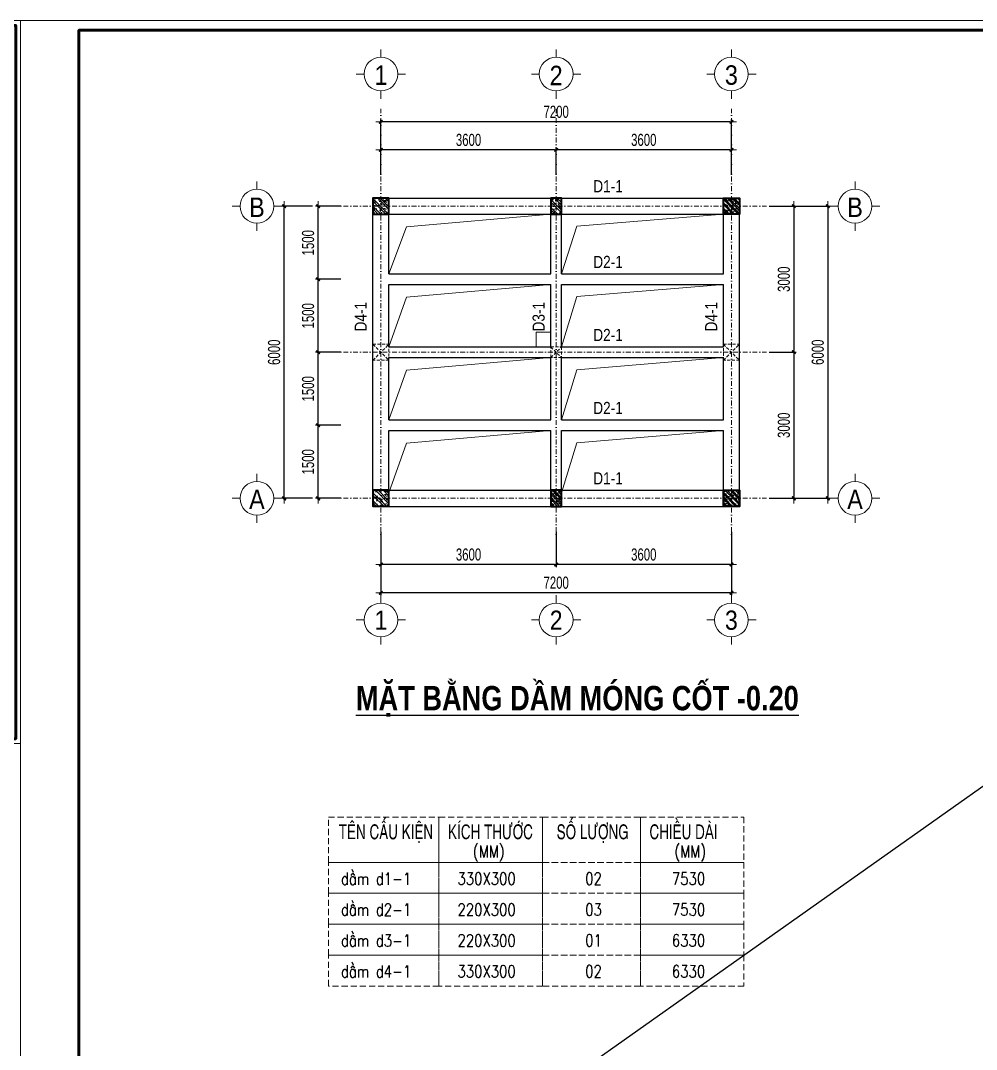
# Model space of a CAD drawing. Header units: millimetres. Extents: x -211129 to 461116, y -574633 to 115.
# Drawn here: x -57409 to -37772, y -552824 to -531691 of the extents above; entities that cross this region are included whole.
import ezdxf
from ezdxf.enums import TextEntityAlignment as Align

# ---------------------------------------------------------------- set-up
doc = ezdxf.new("R2010")
doc.units = ezdxf.units.MM
doc.header["$MEASUREMENT"] = 0
doc.header["$PDMODE"] = 32
doc.linetypes.add('DASHDOT', pattern=[1, 0.5, -0.25, 0, -0.25])
doc.linetypes.add('HIDDEN', pattern=[0.375, 0.25, -0.125])
doc.layers.get('Defpoints').update_dxf_attribs({"color": 1})
doc.layers.add('KCS_Plotter', color=11, linetype='Continuous', plot=False)
for name, color, linetype, lineweight in [('Khungten_LCDI', 7, 'Continuous', 5), ('LC Dim', 8, 'Continuous', 18), ('LC Hatch', 252, 'Continuous', 9), ('LC ISO', 153, 'Continuous', 13), ('LC MANH DUT', 35, 'HIDDEN', 5), ('LC Net dam2', 6, 'Continuous', 40), ('LC Net manh', 133, 'Continuous', 5), ('LC Net thay', 63, 'Continuous', 25), ('LC Net truc', 79, 'DASHDOT', 13), ('LC Text1', 3, 'Continuous', 20), ('LC Text2', 7, 'Continuous', 25)]:
    doc.layers.add(name, color=color, linetype=linetype, lineweight=lineweight)
doc.styles.add('HOATBIF', font='hoatbif.shx', dxfattribs={"width": 0.7})
doc.styles.add('Khungten', font='VHAVAN.TTF', dxfattribs={"width": 0.9, "height": 5000})
doc.styles.add('LC 1', font='VHAVANB.TTF')
doc.styles.add('LC 2', font='VHARIALN.TTF', dxfattribs={"width": 0.7})
doc.styles.add('LC 3', font='vnsimli.shx', dxfattribs={"width": 0.75})
doc.styles.add('LC3', font='VHARIALB.TTF', dxfattribs={"width": 0.8})
doc.styles.add('T2', font='VHARIAL.TTF', dxfattribs={"width": 0.8})
doc.styles.add('Title', font='VHBLACK.TTF', dxfattribs={"width": 0.8})
doc.dimstyles.new('1-100', dxfattribs={"dimscale": 100, "dimtxt": 2.5, "dimasz": 0.35, "dimexe": 0.5, "dimexo": 0, "dimgap": 0.8, "dimtad": 1, "dimdec": 0, "dimzin": 0, "dimdsep": 46, "dimtxsty": 'HOATBIF', "dimblk1": 'DOT', "dimblk2": 'DOT', "dimsah": 1, "dimcen": -1, "dimdle": 1, "dimclrd": 256, "dimclre": 256, "dimclrt": 4, "dimadec": 3, "dimazin": 2, "dimtfac": 0.333333, "dimtdec": 0, "dimtix": 1, "dimtmove": 2, "dimatfit": 3, "dimldrblk": 'DOT', "dimfxl": 1, "dimtvp": 0.833333, "dimtolj": 1, "dimtzin": 0, "dimarcsym": 0})
pattern_1 = [(140, (4954.18, -459194.11), (12.55043, 143.45204), [15, -165]), (85, (4954.18, -459194.11), (-150.43843, -27.75027), [12, -132]), (190.4514, (4955.23, -459182.16), (-137.8879, 115.70188), [12.74804, -140.22842]), (136.1842, (4914.18, -459194.11), (33.1038, 213.4482), [22.5, -247.5]), (186.6356, (4916.94, -459176.32), (-194.82357, 186.93254), [19.12206, -210.3426]), (81.1842, (4914.18, -459194.11), (-194.8237, 186.9324), [18, -198]), (111, (4924.18, -459174.11), (80.52378, 119.38141), [15, -165]), (56, (4924.18, -459174.11), (-145.03, 48.66307), [12, -132]), (161.4514, (4930.89, -459164.16), (-64.5061, 168.04453), [12.74804, -140.22842]), (127.5, (4954.18, -459194.11), (-66.57877, 2.43197), [0, -130.4, 0, -134, 0, -132.5]), (97.5, (4954.18, -459194.11), (-78.88234, 52.61391), [0, -76.4, 0, -127.4, 0, -50.5]), (57.5, (4954.18, -459238.71), (4.510974, 106.764487), [0, -50, 0, -156, 0, -207]), (47.5, (4954.18, -459258.71), (-20.021, 116.63723), [0, -65, 0, -103.6, 0, -147]), (135, (4954.18, -459194.11), (-53.03301, -53.03301), []), (135, (4954.18, -459158.756), (-53.03301, -53.03301), [])]

# ---------------------------------------------------------------- blocks, each defined once
blk = doc.blocks.new('DOT')
at = {"layer": 'LC Dim'}
blk.add_line((-3, 0), (3, 0), dxfattribs=at)
at = {"layer": 'LC Dim', "color": 4}
blk.add_line((-1, -1), (1, 1), dxfattribs=at)
blk.add_lwpolyline([(0.5, 1), (-1, -0.5), (-0.5, -1), (1, 0.5)], close=True, dxfattribs=at)
blk = doc.blocks.new('*D512')
at = {"layer": 'Defpoints', "color": 0, "transparency": 16777216}
for p in [(-46406, -542191), (-42806, -542191), (-46406, -542865)]:
    blk.add_point(p, dxfattribs=at)
at = {"layer": 'LC Dim', "lineweight": -2, "transparency": 16777216}
for p, q in [((-46406, -542191), (-46406, -542915)), ((-42806, -542191), (-42806, -542915)), ((-42841, -542865), (-46371, -542865))]:
    blk.add_line(p, q, dxfattribs=at)
at = {"layer": 'LC Dim', "lineweight": -2, "transparency": 16777216, "xscale": 35, "yscale": 35, "zscale": 35, "rotation": 180}
blk.add_blockref('DOT', (-46406, -542865), dxfattribs=at)
at = {"layer": 'LC Dim', "lineweight": -2, "transparency": 16777216, "xscale": 35, "yscale": 35, "zscale": 35}
blk.add_blockref('DOT', (-42806, -542865), dxfattribs=at)
at = {"layer": 'LC Dim', "color": 4, "transparency": 16777216, "insert": (-44606, -542660), "char_height": 250, "attachment_point": 5, "style": 'HOATBIF'}
blk.add_mtext('\\A1;3600', dxfattribs=at)
blk = doc.blocks.new('_Dot')
at = {"color": 0, "linetype": 'ByBlock', "lineweight": -2}
blk.add_line((-0.5, 0), (-1, 0), dxfattribs=at)
at = {"color": 0, "linetype": 'ByBlock', "const_width": 0.5}
blk.add_lwpolyline([(-0.25, 0, 1), (0.25, 0, 1)], format="xyb", close=True, dxfattribs=at)
blk = doc.blocks.new('*D513')
at = {"layer": 'Defpoints', "color": 0, "ltscale": 2, "transparency": 16777216}
for p in [(-50006, -542191), (-46406, -542191), (-50006, -542865)]:
    blk.add_point(p, dxfattribs=at)
at = {"layer": 'LC Dim', "lineweight": -2, "ltscale": 2, "transparency": 16777216}
for p, q in [((-50006, -542191), (-50006, -542915)), ((-46406, -542191), (-46406, -542915)), ((-46441, -542865), (-49971, -542865))]:
    blk.add_line(p, q, dxfattribs=at)
at = {"layer": 'LC Dim', "lineweight": -2, "ltscale": 2, "transparency": 16777216, "xscale": 35, "yscale": 35, "zscale": 35, "rotation": 180}
blk.add_blockref('DOT', (-50006, -542865), dxfattribs=at)
at = {"layer": 'LC Dim', "lineweight": -2, "ltscale": 2, "transparency": 16777216, "xscale": 35, "yscale": 35, "zscale": 35}
blk.add_blockref('DOT', (-46406, -542865), dxfattribs=at)
at = {"layer": 'LC Dim', "color": 4, "ltscale": 2, "transparency": 16777216, "insert": (-48206, -542660), "char_height": 250, "attachment_point": 5, "style": 'HOATBIF'}
blk.add_mtext('\\A1;3600', dxfattribs=at)
blk = doc.blocks.new('*D514')
at = {"layer": 'Defpoints', "color": 0, "ltscale": 2, "transparency": 16777216}
for p in [(-50006, -542191), (-42806, -542191), (-50006, -543443)]:
    blk.add_point(p, dxfattribs=at)
at = {"layer": 'LC Dim', "lineweight": -2, "ltscale": 2, "transparency": 16777216}
for p, q in [((-50006, -542191), (-50006, -543493)), ((-42806, -542191), (-42806, -543493)), ((-42841, -543443), (-49971, -543443))]:
    blk.add_line(p, q, dxfattribs=at)
at = {"layer": 'LC Dim', "lineweight": -2, "ltscale": 2, "transparency": 16777216, "xscale": 35, "yscale": 35, "zscale": 35, "rotation": 180}
blk.add_blockref('DOT', (-50006, -543443), dxfattribs=at)
at = {"layer": 'LC Dim', "lineweight": -2, "ltscale": 2, "transparency": 16777216, "xscale": 35, "yscale": 35, "zscale": 35}
blk.add_blockref('DOT', (-42806, -543443), dxfattribs=at)
at = {"layer": 'LC Dim', "color": 4, "ltscale": 2, "transparency": 16777216, "insert": (-46406, -543238), "char_height": 250, "attachment_point": 5, "style": 'HOATBIF'}
blk.add_mtext('\\A1;7200', dxfattribs=at)
blk = doc.blocks.new('TTRUC')
at = {"layer": 'LC ISO'}
for p, q in [((0, 6.95), (0, 10.13)), ((-6.95, 0), (-10.13, 0)), ((6.95, 0), (10.13, 0)), ((0, -6.95), (0, -10.13))]:
    blk.add_line(p, q, dxfattribs=at)
at = {"layer": 'LC Net manh'}
blk.add_circle((0, 0), 6.95, dxfattribs=at)
blk = doc.blocks.new('*D515')
at = {"layer": 'Defpoints', "color": 0, "transparency": 16777216}
for p in [(-46406, -534348), (-46406, -534384), (-42806, -534384)]:
    blk.add_point(p, dxfattribs=at)
at = {"layer": 'LC Dim', "lineweight": -2, "transparency": 16777216}
for p, q in [((-46406, -534384), (-46406, -534298)), ((-42841, -534348), (-46371, -534348)), ((-42806, -534384), (-42806, -534298))]:
    blk.add_line(p, q, dxfattribs=at)
at = {"layer": 'LC Dim', "lineweight": -2, "transparency": 16777216, "xscale": 35, "yscale": 35, "zscale": 35, "rotation": 180}
blk.add_blockref('DOT', (-46406, -534348), dxfattribs=at)
at = {"layer": 'LC Dim', "lineweight": -2, "transparency": 16777216, "xscale": 35, "yscale": 35, "zscale": 35}
blk.add_blockref('DOT', (-42806, -534348), dxfattribs=at)
at = {"layer": 'LC Dim', "color": 4, "transparency": 16777216, "insert": (-44606, -534143), "char_height": 250, "attachment_point": 5, "style": 'HOATBIF'}
blk.add_mtext('\\A1;3600', dxfattribs=at)
blk = doc.blocks.new('*D516')
at = {"layer": 'Defpoints', "color": 0, "ltscale": 2, "transparency": 16777216}
for p in [(-50006, -534348), (-50006, -534860), (-46406, -534860)]:
    blk.add_point(p, dxfattribs=at)
at = {"layer": 'LC Dim', "lineweight": -2, "ltscale": 2, "transparency": 16777216}
for p, q in [((-50006, -534860), (-50006, -534298)), ((-46441, -534348), (-49971, -534348)), ((-46406, -534860), (-46406, -534298))]:
    blk.add_line(p, q, dxfattribs=at)
at = {"layer": 'LC Dim', "lineweight": -2, "ltscale": 2, "transparency": 16777216, "xscale": 35, "yscale": 35, "zscale": 35, "rotation": 180}
blk.add_blockref('DOT', (-50006, -534348), dxfattribs=at)
at = {"layer": 'LC Dim', "lineweight": -2, "ltscale": 2, "transparency": 16777216, "xscale": 35, "yscale": 35, "zscale": 35}
blk.add_blockref('DOT', (-46406, -534348), dxfattribs=at)
at = {"layer": 'LC Dim', "color": 4, "ltscale": 2, "transparency": 16777216, "insert": (-48206, -534143), "char_height": 250, "attachment_point": 5, "style": 'HOATBIF'}
blk.add_mtext('\\A1;3600', dxfattribs=at)
blk = doc.blocks.new('*D517')
at = {"layer": 'Defpoints', "color": 0, "ltscale": 2, "transparency": 16777216}
for p in [(-50006, -533771), (-50006, -534860), (-42806, -534860)]:
    blk.add_point(p, dxfattribs=at)
at = {"layer": 'LC Dim', "lineweight": -2, "ltscale": 2, "transparency": 16777216}
for p, q in [((-50006, -534860), (-50006, -533721)), ((-42841, -533771), (-49971, -533771)), ((-42806, -534860), (-42806, -533721))]:
    blk.add_line(p, q, dxfattribs=at)
at = {"layer": 'LC Dim', "lineweight": -2, "ltscale": 2, "transparency": 16777216, "xscale": 35, "yscale": 35, "zscale": 35, "rotation": 180}
blk.add_blockref('DOT', (-50006, -533771), dxfattribs=at)
at = {"layer": 'LC Dim', "lineweight": -2, "ltscale": 2, "transparency": 16777216, "xscale": 35, "yscale": 35, "zscale": 35}
blk.add_blockref('DOT', (-42806, -533771), dxfattribs=at)
at = {"layer": 'LC Dim', "color": 4, "ltscale": 2, "transparency": 16777216, "insert": (-46406, -533566), "char_height": 250, "attachment_point": 5, "style": 'HOATBIF'}
blk.add_mtext('\\A1;7200', dxfattribs=at)
blk = doc.blocks.new('*D518')
at = {"layer": 'Defpoints', "color": 0, "ltscale": 2, "transparency": 16777216}
for p in [(-42033, -535504), (-42033, -541504), (-40825, -541504)]:
    blk.add_point(p, dxfattribs=at)
at = {"layer": 'LC Dim', "lineweight": -2, "ltscale": 2, "transparency": 16777216}
for p, q in [((-42033, -535504), (-40775, -535504)), ((-40825, -535539), (-40825, -541469)), ((-42033, -541504), (-40775, -541504))]:
    blk.add_line(p, q, dxfattribs=at)
at = {"layer": 'LC Dim', "lineweight": -2, "ltscale": 2, "transparency": 16777216, "xscale": 35, "yscale": 35, "zscale": 35}
for p, rotation in [((-40825, -535504), 90), ((-40825, -541504), 270)]:
    blk.add_blockref('DOT', p, dxfattribs=dict(at, rotation=rotation))
at = {"layer": 'LC Dim', "color": 4, "ltscale": 2, "transparency": 16777216, "insert": (-41030, -538504), "char_height": 250, "attachment_point": 5, "rotation": 90, "style": 'HOATBIF'}
blk.add_mtext('\\A1;6000', dxfattribs=at)
blk = doc.blocks.new('*D519')
at = {"layer": 'Defpoints', "color": 0, "ltscale": 2, "transparency": 16777216}
for p in [(-51995, -535504), (-51411, -535504), (-51411, -541504)]:
    blk.add_point(p, dxfattribs=at)
at = {"layer": 'LC Dim', "lineweight": -2, "ltscale": 2, "transparency": 16777216}
for p, q in [((-51411, -535504), (-52045, -535504)), ((-51995, -541469), (-51995, -535539)), ((-51411, -541504), (-52045, -541504))]:
    blk.add_line(p, q, dxfattribs=at)
at = {"layer": 'LC Dim', "lineweight": -2, "ltscale": 2, "transparency": 16777216, "xscale": 35, "yscale": 35, "zscale": 35}
for p, rotation in [((-51995, -535504), 90), ((-51995, -541504), 270)]:
    blk.add_blockref('DOT', p, dxfattribs=dict(at, rotation=rotation))
at = {"layer": 'LC Dim', "color": 4, "ltscale": 2, "transparency": 16777216, "insert": (-52200, -538504), "char_height": 250, "attachment_point": 5, "rotation": 90, "style": 'HOATBIF'}
blk.add_mtext('\\A1;6000', dxfattribs=at)
blk = doc.blocks.new('kakaka')
at = {"layer": 'LC Hatch', "ltscale": 2}
h = blk.add_hatch(dxfattribs=at)
h.set_pattern_fill('BTCT', color=256, scale=20, angle=90)
h.set_pattern_definition([(140, (37650.13, -378709.94), (12.55043, 143.45204), [15, -165]), (85, (37650.13, -378709.94), (-150.43843, -27.75027), [12, -132]), (190.4514, (37651.18, -378697.99), (-137.88791, 115.70188), [12.74804, -140.22842]), (136.1842, (37610.13, -378709.94), (33.1038, 213.4482), [22.5, -247.5]), (186.6356, (37612.9, -378692.16), (-194.82357, 186.93254), [19.12206, -210.3426]), (81.1842, (37610.13, -378709.94), (-194.82372, 186.9324), [18, -198]), (111, (37620.13, -378689.94), (80.52378, 119.38141), [15, -165]), (56, (37620.13, -378689.94), (-145.03001, 48.66307), [12, -132]), (161.4514, (37626.85, -378680), (-64.5061, 168.04453), [12.74804, -140.22842]), (127.5, (37650.135, -378709.945), (-66.57877, 2.431971), [0, -130.4, 0, -134, 0, -132.5]), (97.5, (37650.135, -378709.945), (-78.882342, 52.613907), [0, -76.4, 0, -127.4, 0, -50.5]), (57.5, (37650.135, -378754.545), (4.510974, 106.764487), [0, -50, 0, -156, 0, -207]), (47.5, (37650.135, -378774.545), (-20.020996, 116.637234), [0, -65, 0, -103.6, 0, -147]), (135, (37650.135, -378709.945), (-53.03301, -53.03301), []), (135, (37650.135, -378674.59), (-53.03301, -53.03301), [])])
h.paths.add_polyline_path([(76248, -223824), (76248, -223604), (76028, -223604), (76028, -223824)])
at = {"layer": 'LC MANH DUT', "ltscale": 100}
blk.add_lwpolyline([(76248, -223824), (76248, -223604), (76028, -223604), (76028, -223824)], close=True, dxfattribs=at)
at = {"layer": 'LC Net dam2', "ltscale": 5}
blk.add_lwpolyline([(76248, -223824), (76248, -223604), (76028, -223604), (76028, -223824)], close=True, dxfattribs=at)
blk = doc.blocks.new('*D520')
at = {"layer": 'Defpoints', "color": 0, "ltscale": 2, "transparency": 16777216}
for p in [(-51297, -535504), (-50833, -535504), (-50833, -537004)]:
    blk.add_point(p, dxfattribs=at)
at = {"layer": 'LC Dim', "lineweight": -2, "ltscale": 2, "transparency": 16777216}
for p, q in [((-50833, -535504), (-51347, -535504)), ((-51297, -536969), (-51297, -535539)), ((-50833, -537004), (-51347, -537004))]:
    blk.add_line(p, q, dxfattribs=at)
at = {"layer": 'LC Dim', "lineweight": -2, "ltscale": 2, "transparency": 16777216, "xscale": 35, "yscale": 35, "zscale": 35}
for p, rotation in [((-51297, -535504), 90), ((-51297, -537004), 270)]:
    blk.add_blockref('DOT', p, dxfattribs=dict(at, rotation=rotation))
at = {"layer": 'LC Dim', "color": 4, "ltscale": 2, "transparency": 16777216, "insert": (-51502, -536254), "char_height": 250, "attachment_point": 5, "rotation": 90, "style": 'HOATBIF'}
blk.add_mtext('\\A1;1500', dxfattribs=at)
blk = doc.blocks.new('TIEUDE1')
at = {"layer": 'LC Text2', "color": 7, "style": 'LC 1'}
blk.add_attdef('TIªU§Ò', text='', height=5, dxfattribs=at).set_placement((0, 0), align=Align.BOTTOM_CENTER)
blk.add_attdef('TL', text='', height=3, dxfattribs=at).set_placement((0, -2), align=Align.TOP_CENTER)
blk = doc.blocks.new('*D521')
at = {"layer": 'Defpoints', "color": 0, "ltscale": 2, "transparency": 16777216}
for p in [(-42033, -535504), (-42033, -538504), (-41522, -538504)]:
    blk.add_point(p, dxfattribs=at)
at = {"layer": 'LC Dim', "lineweight": -2, "ltscale": 2, "transparency": 16777216}
for p, q in [((-42033, -535504), (-41472, -535504)), ((-41522, -535539), (-41522, -538469)), ((-42033, -538504), (-41472, -538504))]:
    blk.add_line(p, q, dxfattribs=at)
at = {"layer": 'LC Dim', "lineweight": -2, "ltscale": 2, "transparency": 16777216, "xscale": 35, "yscale": 35, "zscale": 35}
for p, rotation in [((-41522, -535504), 90), ((-41522, -538504), 270)]:
    blk.add_blockref('DOT', p, dxfattribs=dict(at, rotation=rotation))
at = {"layer": 'LC Dim', "color": 4, "ltscale": 2, "transparency": 16777216, "insert": (-41727, -537004), "char_height": 250, "attachment_point": 5, "rotation": 90, "style": 'HOATBIF'}
blk.add_mtext('\\A1;3000', dxfattribs=at)
blk = doc.blocks.new('*D522')
at = {"layer": 'Defpoints', "color": 0, "ltscale": 2, "transparency": 16777216}
for p in [(-42033, -538504), (-42033, -541504), (-41522, -541504)]:
    blk.add_point(p, dxfattribs=at)
at = {"layer": 'LC Dim', "lineweight": -2, "ltscale": 2, "transparency": 16777216}
for p, q in [((-42033, -538504), (-41472, -538504)), ((-41522, -538539), (-41522, -541469)), ((-42033, -541504), (-41472, -541504))]:
    blk.add_line(p, q, dxfattribs=at)
at = {"layer": 'LC Dim', "lineweight": -2, "ltscale": 2, "transparency": 16777216, "xscale": 35, "yscale": 35, "zscale": 35}
for p, rotation in [((-41522, -538504), 90), ((-41522, -541504), 270)]:
    blk.add_blockref('DOT', p, dxfattribs=dict(at, rotation=rotation))
at = {"layer": 'LC Dim', "color": 4, "ltscale": 2, "transparency": 16777216, "insert": (-41727, -540004), "char_height": 250, "attachment_point": 5, "rotation": 90, "style": 'HOATBIF'}
blk.add_mtext('\\A1;3000', dxfattribs=at)
blk = doc.blocks.new('*D523')
at = {"layer": 'Defpoints', "color": 0, "ltscale": 2, "transparency": 16777216}
for p in [(-51297, -537004), (-50833, -537004), (-50833, -538504)]:
    blk.add_point(p, dxfattribs=at)
at = {"layer": 'LC Dim', "lineweight": -2, "ltscale": 2, "transparency": 16777216}
for p, q in [((-50833, -537004), (-51347, -537004)), ((-51297, -538469), (-51297, -537039)), ((-50833, -538504), (-51347, -538504))]:
    blk.add_line(p, q, dxfattribs=at)
at = {"layer": 'LC Dim', "lineweight": -2, "ltscale": 2, "transparency": 16777216, "xscale": 35, "yscale": 35, "zscale": 35}
for p, rotation in [((-51297, -537004), 90), ((-51297, -538504), 270)]:
    blk.add_blockref('DOT', p, dxfattribs=dict(at, rotation=rotation))
at = {"layer": 'LC Dim', "color": 4, "ltscale": 2, "transparency": 16777216, "insert": (-51502, -537754), "char_height": 250, "attachment_point": 5, "rotation": 90, "style": 'HOATBIF'}
blk.add_mtext('\\A1;1500', dxfattribs=at)
blk = doc.blocks.new('*D524')
at = {"layer": 'Defpoints', "color": 0, "ltscale": 2, "transparency": 16777216}
for p in [(-51297, -538504), (-50833, -538504), (-50833, -540004)]:
    blk.add_point(p, dxfattribs=at)
at = {"layer": 'LC Dim', "lineweight": -2, "ltscale": 2, "transparency": 16777216}
for p, q in [((-50833, -538504), (-51347, -538504)), ((-51297, -539969), (-51297, -538539)), ((-50833, -540004), (-51347, -540004))]:
    blk.add_line(p, q, dxfattribs=at)
at = {"layer": 'LC Dim', "lineweight": -2, "ltscale": 2, "transparency": 16777216, "xscale": 35, "yscale": 35, "zscale": 35}
for p, rotation in [((-51297, -538504), 90), ((-51297, -540004), 270)]:
    blk.add_blockref('DOT', p, dxfattribs=dict(at, rotation=rotation))
at = {"layer": 'LC Dim', "color": 4, "ltscale": 2, "transparency": 16777216, "insert": (-51502, -539254), "char_height": 250, "attachment_point": 5, "rotation": 90, "style": 'HOATBIF'}
blk.add_mtext('\\A1;1500', dxfattribs=at)
blk = doc.blocks.new('*D525')
at = {"layer": 'Defpoints', "color": 0, "ltscale": 2, "transparency": 16777216}
for p in [(-51297, -540004), (-50833, -540004), (-50833, -541504)]:
    blk.add_point(p, dxfattribs=at)
at = {"layer": 'LC Dim', "lineweight": -2, "ltscale": 2, "transparency": 16777216}
for p, q in [((-50833, -540004), (-51347, -540004)), ((-51297, -541469), (-51297, -540039)), ((-50833, -541504), (-51347, -541504))]:
    blk.add_line(p, q, dxfattribs=at)
at = {"layer": 'LC Dim', "lineweight": -2, "ltscale": 2, "transparency": 16777216, "xscale": 35, "yscale": 35, "zscale": 35}
for p, rotation in [((-51297, -540004), 90), ((-51297, -541504), 270)]:
    blk.add_blockref('DOT', p, dxfattribs=dict(at, rotation=rotation))
at = {"layer": 'LC Dim', "color": 4, "ltscale": 2, "transparency": 16777216, "insert": (-51502, -540754), "char_height": 250, "attachment_point": 5, "rotation": 90, "style": 'HOATBIF'}
blk.add_mtext('\\A1;1500', dxfattribs=at)
blk = doc.blocks.new('lcdi fix')
at = {"layer": 'Defpoints', "lineweight": 0}
blk.add_lwpolyline([(-1200, -14850), (-1200, 14850), (40800, 14850), (40800, -14850)], close=True, dxfattribs=at)
at = {"layer": 'Khungten_LCDI', "color": 5, "lineweight": 60}
blk.add_lwpolyline([(0, -14650), (0, 14650), (40600, 14650), (40600, -14650)], close=True, dxfattribs=at)
at = {"color": 7, "style": 'Khungten', "width": 0.8}
for tag, p in [('REVISION', (39499, -10746)), ('NGAYHT', (39546, -11609))]:
    blk.add_attdef(tag, text='', height=200, dxfattribs=at).set_placement(p, align=Align.CENTER)
at = {"layer": 'LC Text1', "color": 3, "style": 'LC 1', "width": 1.834006}
for tag, p, p2 in [('TENBANVE1', (36913, -8886), (40339, -8886)), ('TENBANVE2', (36913, -9562), (40339, -9562))]:
    blk.add_attdef(tag, text='', height=250, dxfattribs=at).set_placement(p, p2, align=Align.FIT)
at = {"layer": 'LC Text1', "style": 'Title', "width": 0.7}
blk.add_attdef('SOBANVE', text='', height=250, dxfattribs=at).set_placement((39562, -13896), align=Align.CENTER)

msp = doc.modelspace()

# ---------------------------------------------------------------- hatches: boundary and pattern name
at = {"layer": 'LC Hatch', "ltscale": 2}
h = msp.add_hatch(dxfattribs=at)
h.set_pattern_fill('BTCT', color=256, scale=30, angle=90)
h.set_pattern_definition([(140, (-104137.32, -767997.44), (18.82564, 215.17805), [22.5, -247.5]), (85, (-104137.32, -767997.44), (-225.65764, -41.6254), [18, -198]), (190.4514, (-104135.75, -767979.5), (-206.83186, 173.55281), [19.12206, -210.34263]), (136.1842, (-104197.32, -767997.44), (49.6557, 320.1723), [33.75, -371.25]), (186.6356, (-104193.18, -767970.76), (-292.23536, 280.3988), [28.6831, -315.5139]), (81.1842, (-104197.3, -767997.44), (-292.2356, 280.3986), [27, -297]), (111, (-104182.32, -767967.44), (120.78567, 179.07212), [22.5, -247.5]), (56, (-104182.32, -767967.44), (-217.54501, 72.9946), [18, -198]), (161.4514, (-104172.25, -767952.52), (-96.75915, 252.06679), [19.12206, -210.34263]), (127.5, (-104137.316, -767997.44), (-99.868156, 3.647957), [0, -195.6, 0, -201, 0, -198.75]), (97.5, (-104137.32, -767997.44), (-118.323514, 78.92086), [0, -114.6, 0, -191.1, 0, -75.75]), (57.5, (-104137.316, -768064.34), (6.766462, 160.14673), [0, -75, 0, -234, 0, -310.5]), (47.5, (-104137.32, -768094.34), (-30.031495, 174.95585), [0, -97.5, 0, -155.4, 0, -220.5]), (135, (-104137.32, -767997.44), (-79.549513, -79.549513), []), (135, (-104137.32, -767944.41), (-79.549513, -79.549513), [])])
h.paths.add_polyline_path([(-46516.1, -535669.2), (-46296.1, -535669.2), (-46296.1, -535339.2), (-46516.1, -535339.2)])
h = msp.add_hatch(dxfattribs=at)
h.set_pattern_fill('BTCT', color=256, scale=20, angle=90)
h.set_pattern_definition(pattern_1)
h.paths.add_polyline_path([(-42641.1, -535669.2), (-42641.1, -535339.2), (-42971.1, -535339.2), (-42971.1, -535669.2)])
at = {"layer": 'LC Hatch', "ltscale": 250}
h = msp.add_hatch(dxfattribs=at)
h.set_pattern_fill('BTCT', color=256, scale=20, angle=90)
h.set_pattern_definition([(140, (-32695.96, -80484.17), (12.550427, 143.452037), [15, -165]), (85, (-32695.96, -80484.17), (-150.438427, -27.750267), [12, -132]), (190.4514, (-32694.91, -80472.21), (-137.88791, 115.701876), [12.74804, -140.228422]), (136.1842, (-32735.96, -80484.17), (33.1038, 213.44821), [22.5, -247.5]), (186.6356, (-32733.2, -80466.38), (-194.82357, 186.93254), [19.12206, -210.3426]), (81.1842, (-32735.96, -80484.17), (-194.82372, 186.93239), [18, -198]), (111, (-32725.96, -80464.17), (80.523778, 119.38141), [15, -165]), (56, (-32725.96, -80464.17), (-145.03001, 48.663066), [12, -132]), (161.4514, (-32719.24, -80454.22), (-64.5061, 168.044526), [12.74804, -140.228422]), (127.5, (-32695.955, -80484.167), (-66.578771, 2.431971), [0, -130.4, 0, -134, 0, -132.5]), (97.5, (-32695.955, -80484.17), (-78.882342, 52.613907), [0, -76.4, 0, -127.4, 0, -50.5]), (57.5, (-32695.955, -80528.767), (4.5109743, 106.764487), [0, -50, 0, -156, 0, -207]), (47.5, (-32695.955, -80548.77), (-20.020996, 116.637234), [0, -65, 0, -103.6, 0, -147]), (135, (-32695.955, -80484.17), (-53.033009, -53.033009), []), (135, (-32695.955, -80448.81), (-53.033009, -53.033009), [])])
h.paths.add_polyline_path([(-46516.1, -541669.2), (-46296.1, -541669.2), (-46296.1, -541339.2), (-46516.1, -541339.2)])
at = {"layer": 'LC Hatch', "ltscale": 2}
h = msp.add_hatch(dxfattribs=at)
h.set_pattern_fill('BTCT', color=256, scale=20, angle=90)
h.set_pattern_definition(pattern_1)
h.paths.add_polyline_path([(-42641.1, -541669.2), (-42641.1, -541339.2), (-42971.1, -541339.2), (-42971.1, -541669.2)])

# ---------------------------------------------------------------- linework, layer by layer
at = {"layer": 'KCS_Plotter', "ltscale": 250}
msp.add_line((-57409.4, -561391.2), (-15409.4, -531691.2), dxfattribs=at)
at = {"layer": 'LC Dim', "ltscale": 250}
msp.add_lwpolyline([(-46816.1, -538394.2), (-46516.1, -538394.2), (-46516.1, -538094.2), (-46816.1, -538094.2)], close=True, dxfattribs=at)
at = {"layer": 'LC MANH DUT', "ltscale": 250}
for p, q in [((-50171.1, -538339.2), (-49841.1, -538669.2)), ((-50171.1, -538669.2), (-49841.1, -538339.2)), ((-46516.1, -538394.2), (-46296.1, -538614.2)), ((-46516.1, -538614.2), (-46296.1, -538394.2)), ((-42971.1, -538339.2), (-42641.1, -538669.2)), ((-42971.1, -538669.2), (-42641.1, -538339.2))]:
    msp.add_line(p, q, dxfattribs=at)
at = {"layer": 'LC MANH DUT', "ltscale": 100}
for points in [[(-46296.1, -535669.2), (-46296.1, -535339.2), (-46516.1, -535339.2), (-46516.1, -535669.2)], [(-42971.1, -535669.2), (-42971.1, -535339.2), (-42641.1, -535339.2), (-42641.1, -535669.2)], [(-42971.1, -541669.2), (-42971.1, -541339.2), (-42641.1, -541339.2), (-42641.1, -541669.2)]]:
    msp.add_lwpolyline(points, close=True, dxfattribs=at)
at = {"layer": 'LC MANH DUT', "ltscale": 250}
for points in [[(-50171.1, -538339.2), (-49841.1, -538339.2), (-49841.1, -538669.2), (-50171.1, -538669.2)], [(-46516.1, -538394.2), (-46296.1, -538394.2), (-46296.1, -538614.2), (-46516.1, -538614.2)], [(-42971.1, -538339.2), (-42641.1, -538339.2), (-42641.1, -538669.2), (-42971.1, -538669.2)]]:
    msp.add_lwpolyline(points, close=True, dxfattribs=at)
at = {"layer": 'LC MANH DUT', "ltscale": 500}
for points in [[(-51083.8, -548052.7), (-48813.1, -548052.7), (-48813.1, -548982.4), (-51083.8, -548982.4)], [(-48813.1, -548052.7), (-46687.5, -548052.7), (-46687.5, -548982.4), (-48813.1, -548982.4)], [(-46687.5, -548052.7), (-44675, -548052.7), (-44675, -548982.4), (-46687.5, -548982.4)], [(-44675, -548052.7), (-42549.3, -548052.7), (-42549.3, -548982.4), (-44675, -548982.4)], [(-51083.8, -548982.4), (-48813.1, -548982.4), (-48813.1, -549617.1), (-51083.8, -549617.1)], [(-48813.1, -548982.4), (-46687.5, -548982.4), (-46687.5, -549617.1), (-48813.1, -549617.1)], [(-46687.5, -548982.4), (-44675, -548982.4), (-44675, -549617.1), (-46687.5, -549617.1)], [(-44675, -548982.4), (-42549.3, -548982.4), (-42549.3, -549617.1), (-44675, -549617.1)], [(-51083.8, -549617.1), (-48813.1, -549617.1), (-48813.1, -550251.8), (-51083.8, -550251.8)], [(-48813.1, -549617.1), (-46687.5, -549617.1), (-46687.5, -550251.8), (-48813.1, -550251.8)], [(-46687.5, -549617.1), (-44675, -549617.1), (-44675, -550251.8), (-46687.5, -550251.8)], [(-44675, -549617.1), (-42549.3, -549617.1), (-42549.3, -550251.8), (-44675, -550251.8)], [(-51083.8, -550251.8), (-48813.1, -550251.8), (-48813.1, -550886.5), (-51083.8, -550886.5)], [(-48813.1, -550251.8), (-46687.5, -550251.8), (-46687.5, -550886.5), (-48813.1, -550886.5)], [(-46687.5, -550251.8), (-44675, -550251.8), (-44675, -550886.5), (-46687.5, -550886.5)], [(-44675, -550251.8), (-42549.3, -550251.8), (-42549.3, -550886.5), (-44675, -550886.5)], [(-51083.8, -550886.5), (-48813.1, -550886.5), (-48813.1, -551521.3), (-51083.8, -551521.3)], [(-48813.1, -550886.5), (-46687.5, -550886.5), (-46687.5, -551521.3), (-48813.1, -551521.3)], [(-46687.5, -550886.5), (-44675, -550886.5), (-44675, -551521.3), (-46687.5, -551521.3)], [(-44675, -550886.5), (-42549.3, -550886.5), (-42549.3, -551521.3), (-44675, -551521.3)]]:
    msp.add_lwpolyline(points, close=True, dxfattribs=at)
at = {"layer": 'LC Net dam2', "ltscale": 5}
for points in [[(-46296.1, -535669.2), (-46296.1, -535339.2), (-46516.1, -535339.2), (-46516.1, -535669.2)], [(-42971.1, -535669.2), (-42971.1, -535339.2), (-42641.1, -535339.2), (-42641.1, -535669.2)], [(-46296.1, -541669.2), (-46296.1, -541339.2), (-46516.1, -541339.2), (-46516.1, -541669.2)], [(-42971.1, -541669.2), (-42971.1, -541339.2), (-42641.1, -541339.2), (-42641.1, -541669.2)]]:
    msp.add_lwpolyline(points, close=True, dxfattribs=at)
at = {"layer": 'LC Net manh', "ltscale": 250}
for points in [[(-46516.1, -535669.2), (-49481.3, -535929.3), (-49841.1, -536894.2)], [(-42971.1, -535669.2), (-45980.8, -535916.8), (-46296.1, -536894.2)], [(-46516.1, -537114.2), (-49481.3, -537374.3), (-49841.1, -538394.2)], [(-42971.1, -537114.2), (-45980.8, -537361.8), (-46296.1, -538394.2)], [(-46516.1, -538614.2), (-49481.3, -538874.3), (-49841.1, -539894.2)], [(-42971.1, -538614.2), (-45980.8, -538861.8), (-46296.1, -539894.2)], [(-46516.1, -540114.2), (-49481.3, -540374.3), (-49841.1, -541394.2)], [(-42971.1, -540114.2), (-45980.8, -540361.8), (-46296.1, -541394.2)]]:
    msp.add_lwpolyline(points, dxfattribs=at)
at = {"layer": 'LC Net thay', "color": 0}
for p, q in [((-50171.1, -541669.2), (-50171.1, -535339.2)), ((-50171.1, -535339.2), (-42641.1, -535339.2)), ((-42641.1, -541669.2), (-42641.1, -535339.2)), ((-49841.1, -536894.2), (-49841.1, -535669.2)), ((-49841.1, -535669.2), (-46516.1, -535669.2)), ((-49841.1, -536894.2), (-49841.1, -535669.2)), ((-46516.1, -536894.2), (-46516.1, -535669.2)), ((-46296.1, -535669.2), (-42971.1, -535669.2)), ((-46296.1, -536894.2), (-46296.1, -535669.2)), ((-42971.1, -536894.2), (-42971.1, -535669.2)), ((-42971.1, -536894.2), (-42971.1, -535669.2)), ((-49841.1, -536894.2), (-46516.1, -536894.2)), ((-46296.1, -536894.2), (-42971.1, -536894.2)), ((-49841.1, -538394.2), (-49841.1, -537114.2)), ((-49841.1, -537114.2), (-46516.1, -537114.2)), ((-46516.1, -538394.2), (-46516.1, -537114.2)), ((-46296.1, -538394.2), (-46296.1, -537114.2)), ((-46296.1, -537114.2), (-42971.1, -537114.2)), ((-42971.1, -538394.2), (-42971.1, -537114.2)), ((-42971.1, -538394.2), (-42971.1, -537114.2)), ((-49841.1, -538394.2), (-46516.1, -538394.2)), ((-46296.1, -538394.2), (-42971.1, -538394.2)), ((-49841.1, -538614.2), (-46516.1, -538614.2)), ((-49841.1, -539894.2), (-49841.1, -538614.2)), ((-46516.1, -539894.2), (-46516.1, -538614.2)), ((-46296.1, -538614.2), (-42971.1, -538614.2)), ((-46296.1, -539894.2), (-46296.1, -538614.2)), ((-42971.1, -539894.2), (-42971.1, -538614.2)), ((-42971.1, -539894.2), (-42971.1, -538614.2)), ((-49841.1, -539894.2), (-46516.1, -539894.2)), ((-46296.1, -539894.2), (-42971.1, -539894.2)), ((-49841.1, -541339.2), (-49841.1, -540114.2)), ((-49841.1, -541339.2), (-49841.1, -540114.2)), ((-49841.1, -540114.2), (-46516.1, -540114.2)), ((-46516.1, -541339.2), (-46516.1, -540114.2)), ((-46296.1, -541339.2), (-46296.1, -540114.2)), ((-46296.1, -540114.2), (-42971.1, -540114.2)), ((-42971.1, -541339.2), (-42971.1, -540114.2)), ((-42971.1, -541339.2), (-42971.1, -540114.2)), ((-49841.1, -541339.2), (-46516.1, -541339.2)), ((-46296.1, -541339.2), (-42971.1, -541339.2)), ((-50171.1, -541669.2), (-42641.1, -541669.2))]:
    msp.add_line(p, q, dxfattribs=at)
at = {"layer": 'LC Net truc', "ltscale": 200}
for p, q in [((-50006.1, -542398.4), (-50006.1, -533503.8)), ((-46406.1, -542398.4), (-46406.1, -533503.8)), ((-42806.1, -542398.4), (-42806.1, -533503.8)), ((-51177.5, -535504.2), (-42084, -535504.2)), ((-51177.5, -538504.2), (-42084, -538504.2)), ((-51177.5, -541504.2), (-42084, -541504.2))]:
    msp.add_line(p, q, dxfattribs=at)

# ---------------------------------------------------------------- block references
at = {"layer": 'LC Dim', "xscale": 1.5, "yscale": 1.5, "zscale": 1.5}
for p in [(-164212.5, -199932.5), (-164212.5, -205932.5)]:
    msp.add_blockref('kakaka', p, dxfattribs=at)
at = {"layer": 'LC ISO', "xscale": 50, "yscale": 50, "zscale": 50, "rotation": 180}
for p in [(-50006.1, -532789.7), (-46406.1, -532789.7), (-42806.1, -532789.7), (-52553.6, -535504.2), (-40265.5, -535504.2), (-52553.6, -541504.2), (-40265.5, -541504.2)]:
    msp.add_blockref('TTRUC', p, dxfattribs=at)
at = {"layer": 'LC ISO', "xscale": 50, "yscale": 50, "zscale": 50}
for p in [(-50006.1, -544001.8), (-46406.1, -544001.8), (-42806.1, -544001.8)]:
    msp.add_blockref('TTRUC', p, dxfattribs=at)
at = {"layer": 'LC Net thay', "xscale": 0.5000000000000013, "yscale": 0.5000000000000013, "zscale": 0.5000000000000013}
msp.add_blockref('lcdi fix', (-77809.4, -539116.2), dxfattribs=at)
at = {"layer": 'LC Net thay'}
msp.add_blockref('lcdi fix', (-56209.4, -546541.2), dxfattribs=at)
at = {"layer": 'LC Text2'}
ref = msp.add_blockref('TIEUDE1', (-45970.4, -546008), dxfattribs=dict(at, xscale=101.6, yscale=101.6, zscale=101.6))
ref.add_attrib('TIªU§Ò', '%%UmÆt b»ng dÇm mãng cèt -0.20', dxfattribs={"color": 7, "height": 500.321, "style": 'LC3', "width": 0.8}).set_placement((-45970.4, -546008), align=Align.BOTTOM_CENTER)

# ---------------------------------------------------------------- texts
at = {"layer": 'LC Text1', "ltscale": 0.2, "style": 'LC 1', "width": 0.9}
for s, height, p in [('1', 400, (-50006.1, -533131.4)), ('2', 400, (-46406.1, -533139)), ('3', 400, (-42806.1, -533129.3)), ('b', 400, (-52553.6, -535845.8)), ('b', 400, (-40265.5, -535845.8)), ('a', 400, (-52553.6, -541845.8)), ('a', 400, (-40265.5, -541845.8)), ('1', 394.6, (-50006.1, -544322.8)), ('2', 394.6, (-46406.1, -544322.8)), ('3', 394.6, (-42806.1, -544322.8))]:
    msp.add_text(s, height=height, dxfattribs=at).set_placement(p, align=Align.BOTTOM_CENTER)
at = {"layer": 'LC Text1', "color": 3, "style": 'LC 3', "width": 0.8}
for s, p in [('(MM)', (-48116.5, -548881.9)), ('(MM)', (-43978.3, -548881.9)), ('dÇm d1-1', (-50828.8, -549441.3)), ('330X300', (-48433.5, -549441.3)), ('02', (-45808.3, -549441.3)), ('7530', (-44028, -549441.3)), ('dÇm d2-1', (-50828.8, -550076)), ('220X300', (-48433.5, -550076)), ('03', (-45808.3, -550076)), ('7530', (-44028, -550076)), ('dÇm d3-1', (-50828.8, -550710.7)), ('220X300', (-48433.5, -550710.7)), ('01', (-45808.3, -550710.7)), ('6330', (-44028, -550710.7)), ('dÇm d4-1', (-50828.8, -551345.4)), ('330X300', (-48433.5, -551345.4)), ('02', (-45808.3, -551345.4)), ('6330', (-44028, -551345.4))]:
    msp.add_text(s, height=249.28, rotation=359.95192, dxfattribs=at).set_placement(p)
at = {"layer": 'LC Text2', "style": 'T2', "width": 0.8}
for s, p in [('d1-1', (-45642.6, -535218.7)), ('d2-1', (-45642.6, -536773.7)), ('d2-1', (-45642.6, -538273.7)), ('d2-1', (-45642.6, -539773.7)), ('d1-1', (-45642.6, -541218.7))]:
    msp.add_text(s, height=250, dxfattribs=at).set_placement(p)
for s, p in [('d4-1', (-50296.3, -538076.3)), ('d3-1', (-46641.3, -538076.3)), ('d4-1', (-43096.3, -538076.3))]:
    msp.add_text(s, height=250, rotation=90, dxfattribs=at).set_placement(p)
at = {"layer": 'LC Text2', "lineweight": -2, "style": 'LC 2', "width": 0.8}
for s, p in [('tªn cÊu kiÖn', (-50873, -548504.9)), ('kÝch th\xadíc', (-48627.4, -548504.9)), ('sè l\xadîng', (-46395.6, -548504.9)), ('chiÒu dµi', (-44489.3, -548504.9))]:
    msp.add_text(s, height=302.86, dxfattribs=at).set_placement(p)

# ---------------------------------------------------------------- dimensions: what is measured, and where the dimension line sits
at = {"layer": 'LC Dim', "ltscale": 2}
for base, p1, p2, picture, middle in [((-50006.1, -533770.6), (-42806.1, -534860.3), (-50006.1, -534860.3), '*D517', (-46406.1, -533565.6)), ((-50006.1, -543442.7), (-42806.1, -542190.6), (-50006.1, -542190.6), '*D514', (-46406.1, -543237.7))]:
    dim = msp.add_linear_dim(base=base, p1=p1, p2=p2, dimstyle='1-100', override={"dimscale": 100}, dxfattribs=at)
    dim.commit()
    dim.dimension.update_dxf_attribs({"geometry": picture, "text_midpoint": middle})
for base, p1, p2, angle, picture, middle in [((-50006.1, -534348.1), (-46406.1, -534860.3), (-50006.1, -534860.3), 180, '*D516', (-48206.1, -534143.1)), ((-51994.5, -535504.2), (-51411.5, -541504.2), (-51411.5, -535504.2), 90, '*D519', (-52199.5, -538504.2)), ((-40824.6, -541504.2), (-42032.8, -535504.2), (-42032.8, -541504.2), 90, '*D518', (-41029.6, -538504.2)), ((-41521.8, -538504.2), (-42032.8, -535504.2), (-42032.8, -538504.2), 90, '*D521', (-41726.8, -537004.2)), ((-41521.8, -541504.2), (-42032.8, -538504.2), (-42032.8, -541504.2), 90, '*D522', (-41726.8, -540004.2)), ((-50006.1, -542865.2), (-46406.1, -542190.6), (-50006.1, -542190.6), 180, '*D513', (-48206.1, -542660.2))]:
    dim = msp.add_linear_dim(base=base, p1=p1, p2=p2, angle=angle, dimstyle='1-100', override={"dimscale": 100}, dxfattribs=at)
    dim.commit()
    dim.dimension.update_dxf_attribs({"geometry": picture, "text_midpoint": middle})
at = {"layer": 'LC Dim'}
for base, p1, p2, picture, middle in [((-46406.1, -534348.1), (-42806.1, -534384.2), (-46406.1, -534384.2), '*D515', (-44606.1, -534143.1)), ((-46406.1, -542865.2), (-42806.1, -542190.6), (-46406.1, -542190.6), '*D512', (-44606.1, -542660.2))]:
    dim = msp.add_linear_dim(base=base, p1=p1, p2=p2, angle=180, dimstyle='1-100', override={"dimscale": 100}, dxfattribs=at)
    dim.commit()
    dim.dimension.update_dxf_attribs({"geometry": picture, "text_midpoint": middle})
at = {"layer": 'LC Dim', "ltscale": 2}
for base, p1, p2, picture, middle in [((-51297.3, -535504.2), (-50833.1, -537004.2), (-50833.1, -535504.2), '*D520', (-51502.3, -536254.2)), ((-51297.3, -537004.2), (-50833.1, -538504.2), (-50833.1, -537004.2), '*D523', (-51502.3, -537754.2)), ((-51297.3, -538504.2), (-50833.1, -540004.2), (-50833.1, -538504.2), '*D524', (-51502.3, -539254.2)), ((-51297.3, -540004.2), (-50833.1, -541504.2), (-50833.1, -540004.2), '*D525', (-51502.3, -540754.2))]:
    dim = msp.add_linear_dim(base=base, p1=p1, p2=p2, angle=90, dimstyle='1-100', dxfattribs=at)
    dim.commit()
    dim.dimension.update_dxf_attribs({"geometry": picture, "text_midpoint": middle})

doc.saveas('drawing.dxf')
